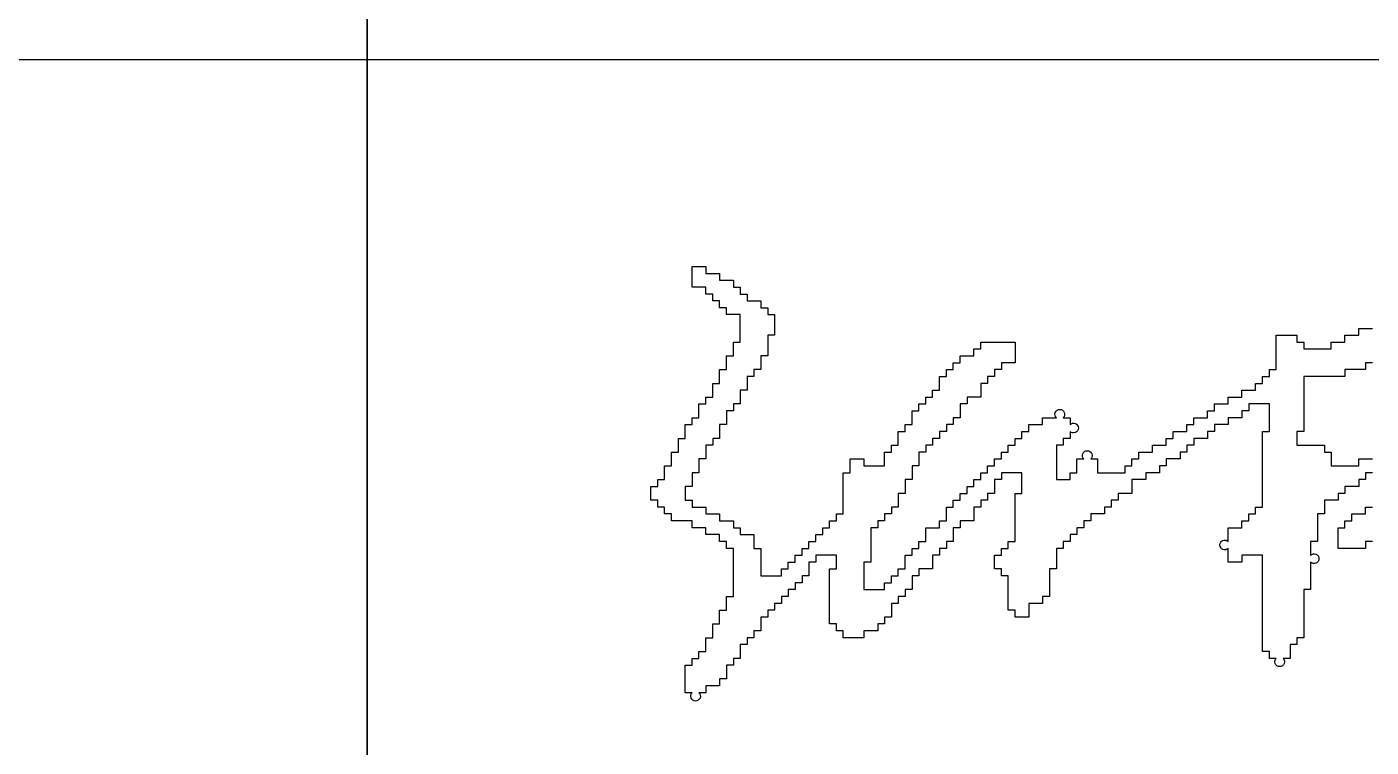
# Model space of a CAD drawing. Header units: millimetres. Extents: x 434053 to 1059003, y -2417481 to 936527.
# Drawn here: x 618898 to 619679, y -2406715 to -2406297 of the extents above; entities that cross this region are included whole.
import ezdxf

# ---------------------------------------------------------------- set-up
doc = ezdxf.new("R2010")
doc.units = ezdxf.units.MM
doc.header["$LTSCALE"] = 1000
doc.header["$MEASUREMENT"] = 0
for name, color, linetype in [('TITLIN', 7, 'Continuous'), ('图框层', 3, 'Continuous'), ('电子签名', 6, 'Continuous')]:
    doc.layers.add(name, color=color, linetype=linetype)

# ---------------------------------------------------------------- blocks, each defined once
blk = doc.blocks.new('asdfgafg21GZ_LABEL2')
at = {"layer": 'TITLIN'}
for p, q in [((-25.10380602312507, 204.1150701316684), (-25.10380602312507, 100.4933235939714)), ((-65.00000001266133, 188.115070128552), (0, 188.115070128552))]:
    blk.add_line(p, q, dxfattribs=at)
blk = doc.blocks.new('A$C6C634642')
at = {"linetype": 'Continuous'}
for points in [[(500000, 239999.9999999991), (495000, 239999.9999999991), (495000, 234999.9999999991), (490000, 234999.9999999991), (485000, 234999.9999999991), (480000, 234999.9999999991), (480000, 230000), (475000, 230000), (470000, 230000), (465000, 230000), (460000, 230000), (455000, 230000), (450000, 230000), (450000, 225000), (450000, 220000), (450000, 215000), (450000, 210000), (450000, 205000), (450000, 199999.9999999991), (450000, 194999.9999999991), (450000, 189999.9999999991), (445000, 189999.9999999991), (445000, 184999.9999999991), (445000, 179999.9999999991), (465000, 179999.9999999991), (465000, 174999.9999999991), (470000, 174999.9999999991), (470000, 169999.9999999991), (470000, 165000), (490000, 165000), (490000, 169999.9999999991), (500000, 169999.9999999991)], [(500000, 109999.9999999991), (495000, 109999.9999999991), (495000, 104999.9999999991), (490000, 104999.9999999991), (485000, 104999.9999999991), (480000, 104999.9999999991), (475000, 104999.9999999991), (475000, 109999.9999999991), (475000, 114999.9999999991), (475000, 119999.9999999991), (480000, 119999.9999999991), (480000, 124999.9999999991), (485000, 124999.9999999991), (485000, 129999.9999999991), (495000, 129999.9999999991), (495000, 134999.9999999991), (500000, 134999.9999999991)]]:
    blk.add_lwpolyline(points, dxfattribs=at)
blk.add_lwpolyline([(500000, 160000), (495000, 160000), (495000, 155000), (490000, 155000), (490000, 150000), (485000, 150000), (480000, 150000), (480000, 145000), (475000, 145000), (475000, 140000), (470000, 140000), (465000, 140000), (465000, 134999.9999999991), (465000, 129999.9999999991), (460000, 129999.9999999991), (460000, 124999.9999999991), (460000, 119999.9999999991), (460000, 114999.9999999991), (460000, 109999.9999999991), (455000, 109999.9999999991), (455000, 104999.9999999991), (455000, 99999.99999999907, -2.414214), (455000, 95000), (455000, 90000), (455000, 85000), (455000, 80000), (455000, 75000), (450000, 75000), (450000, 69999.99999999907), (450000, 64999.99999999907), (450000, 59999.99999999907), (450000, 54999.99999999907), (450000, 49999.99999999907), (450000, 44999.99999999907), (450000, 39999.99999999907), (445000, 39999.99999999907), (445000, 34999.99999999907), (440000, 34999.99999999907), (440000, 30000), (440000, 25000), (435000, 25000, -2.414213999999951), (430000, 25000), (425000, 25000), (425000, 30000), (420000, 30000), (420000, 34999.99999999907), (420000, 39999.99999999907), (420000, 44999.99999999907), (420000, 49999.99999999907), (420000, 54999.99999999907), (420000, 59999.99999999907), (420000, 64999.99999999907), (420000, 69999.99999999907), (420000, 75000), (420000, 80000), (420000, 85000), (420000, 90000), (420000, 95000), (420000, 99999.99999999907), (415000, 99999.99999999907), (410000, 99999.99999999907), (405000, 99999.99999999907), (405000, 95000), (400000, 95000), (395000, 95000), (395000, 99999.99999999907), (395000, 104999.9999999991, -2.414214), (395000, 109999.9999999991), (395000, 114999.9999999991), (395000, 119999.9999999991), (405000, 119999.9999999991), (405000, 124999.9999999991), (410000, 124999.9999999991), (410000, 129999.9999999991), (415000, 129999.9999999991), (415000, 134999.9999999991), (420000, 134999.9999999991), (420000, 140000), (420000, 145000), (420000, 150000), (420000, 155000), (420000, 160000), (420000, 165000), (420000, 169999.9999999991), (420000, 174999.9999999991), (420000, 179999.9999999991), (420000, 184999.9999999991), (420000, 189999.9999999991), (425000, 189999.9999999991), (425000, 194999.9999999991), (425000, 199999.9999999991), (425000, 205000), (425000, 210000), (420000, 210000), (415000, 210000), (410000, 210000), (410000, 205000), (405000, 205000), (405000, 199999.9999999991), (400000, 199999.9999999991), (395000, 199999.9999999991), (395000, 194999.9999999991), (390000, 194999.9999999991), (385000, 194999.9999999991), (385000, 189999.9999999991), (380000, 189999.9999999991), (380000, 184999.9999999991), (374999.9999999851, 184999.9999999991), (370000, 184999.9999999991), (370000, 179999.9999999991), (364999.9999999851, 179999.9999999991), (364999.9999999851, 174999.9999999991), (360000, 174999.9999999991), (360000, 169999.9999999991), (354999.9999999851, 169999.9999999991), (350000, 169999.9999999991), (350000, 165000), (344999.9999999851, 165000), (344999.9999999851, 160000), (340000, 160000), (334999.9999999851, 160000), (334999.9999999851, 155000), (330000, 155000), (324999.9999999851, 155000), (324999.9999999851, 150000), (324999.9999999851, 145000), (320000, 145000), (314999.9999999851, 145000), (314999.9999999851, 140000), (310000, 140000), (310000, 134999.9999999991), (304999.9999999851, 134999.9999999991), (304999.9999999851, 129999.9999999991), (300000, 129999.9999999991), (294999.9999999851, 129999.9999999991), (294999.9999999851, 124999.9999999991), (290000, 124999.9999999991), (290000, 119999.9999999991), (284999.9999999851, 119999.9999999991), (284999.9999999851, 114999.9999999991), (280000, 114999.9999999991), (280000, 109999.9999999991), (274999.9999999851, 109999.9999999991), (274999.9999999851, 104999.9999999991), (270000, 104999.9999999991), (270000, 99999.99999999907), (270000, 95000), (270000, 90000), (264999.9999999851, 90000), (264999.9999999851, 85000), (264999.9999999851, 80000), (264999.9999999851, 75000), (264999.9999999851, 69999.99999999907), (260000, 69999.99999999907), (260000, 64999.99999999907), (254999.9999999851, 64999.99999999907), (250000, 64999.99999999907), (250000, 59999.99999999907), (250000, 54999.99999999907), (244999.9999999851, 54999.99999999907), (240000, 54999.99999999907), (240000, 59999.99999999907), (234999.9999999851, 59999.99999999907), (234999.9999999851, 64999.99999999907), (234999.9999999851, 69999.99999999907), (234999.9999999851, 75000), (234999.9999999851, 80000), (234999.9999999851, 85000), (230000, 85000), (230000, 90000), (224999.9999999851, 90000), (224999.9999999851, 95000), (224999.9999999851, 99999.99999999907), (230000, 99999.99999999907), (230000, 104999.9999999991), (234999.9999999851, 104999.9999999991), (234999.9999999851, 109999.9999999991), (240000, 109999.9999999991), (240000, 114999.9999999991), (240000, 119999.9999999991), (240000, 124999.9999999991), (240000, 129999.9999999991), (240000, 134999.9999999991), (240000, 140000), (240000, 145000), (244999.9999999851, 145000), (244999.9999999851, 150000), (244999.9999999851, 155000), (244999.9999999851, 160000), (240000, 160000), (234999.9999999851, 160000), (230000, 160000), (230000, 155000), (224999.9999999851, 155000), (224999.9999999851, 150000), (224999.9999999851, 145000), (220000, 145000), (220000, 140000), (214999.9999999851, 140000), (214999.9999999851, 134999.9999999991), (210000, 134999.9999999991), (210000, 129999.9999999991), (210000, 124999.9999999991), (204999.9999999851, 124999.9999999991), (200000, 124999.9999999991), (200000, 119999.9999999991), (194999.9999999851, 119999.9999999991), (194999.9999999851, 114999.9999999991), (194999.9999999851, 109999.9999999991), (190000, 109999.9999999991), (190000, 104999.9999999991), (184999.9999999851, 104999.9999999991), (184999.9999999851, 99999.99999999907), (180000, 99999.99999999907), (180000, 95000), (180000, 90000), (174999.9999999851, 90000), (170000, 90000), (170000, 85000), (164999.9999999851, 85000), (164999.9999999851, 80000), (164999.9999999851, 75000), (160000, 75000), (160000, 69999.99999999907), (154999.9999999851, 69999.99999999907), (154999.9999999851, 64999.99999999907), (150000, 64999.99999999907), (150000, 59999.99999999907), (150000, 54999.99999999907), (144999.9999999851, 54999.99999999907), (144999.9999999851, 49999.99999999907), (140000, 49999.99999999907), (140000, 44999.99999999907), (134999.9999999851, 44999.99999999907), (130000, 44999.99999999907), (130000, 39999.99999999907), (124999.9999999851, 39999.99999999907), (120000, 39999.99999999907), (114999.9999999851, 39999.99999999907), (114999.9999999851, 44999.99999999907), (110000, 44999.99999999907), (110000, 49999.99999999907), (104999.9999999851, 49999.99999999907), (104999.9999999851, 54999.99999999907), (104999.9999999851, 59999.99999999907), (104999.9999999851, 64999.99999999907), (104999.9999999851, 69999.99999999907), (104999.9999999851, 75000), (104999.9999999851, 80000), (104999.9999999851, 85000), (104999.9999999851, 90000), (110000, 90000), (110000, 95000), (110000, 99999.99999999907), (104999.9999999851, 99999.99999999907), (100000, 99999.99999999907), (94999.9999999851, 99999.99999999907), (94999.9999999851, 95000), (90000, 95000), (90000, 90000), (90000, 85000), (84999.9999999851, 85000), (84999.9999999851, 80000), (80000, 80000), (80000, 75000), (74999.9999999851, 75000), (74999.9999999851, 69999.99999999907), (70000, 69999.99999999907), (70000, 64999.99999999907), (64999.9999999851, 64999.99999999907), (64999.9999999851, 59999.99999999907), (60000, 59999.99999999907), (60000, 54999.99999999907), (54999.9999999851, 54999.99999999907), (54999.9999999851, 49999.99999999907), (54999.9999999851, 44999.99999999907), (50000, 44999.99999999907), (50000, 39999.99999999907), (44999.9999999851, 39999.99999999907), (44999.9999999851, 34999.99999999907), (40000, 34999.99999999907), (40000, 30000), (40000, 25000), (34999.9999999851, 25000), (34999.9999999851, 20000), (30000, 20000), (30000, 15000), (30000, 10000), (24999.9999999851, 10000), (24999.9999999851, 5000), (20000, 5000), (14999.9999999851, 5000), (14999.9999999851, -9.313225746154785e-10), (10000, -9.313225746154785e-10, -2.414214), (4999.999999985099, -9.313225746154785e-10), (0, -9.313225746154785e-10), (0, 5000), (0, 10000), (0, 15000), (0, 20000), (4999.999999985099, 20000), (4999.999999985099, 25000), (10000, 25000), (10000, 30000), (14999.9999999851, 30000), (14999.9999999851, 34999.99999999907), (14999.9999999851, 39999.99999999907), (20000, 39999.99999999907), (20000, 44999.99999999907), (20000, 49999.99999999907), (24999.9999999851, 49999.99999999907), (24999.9999999851, 54999.99999999907), (24999.9999999851, 59999.99999999907), (30000, 59999.99999999907), (30000, 64999.99999999907), (30000, 69999.99999999907), (34999.9999999851, 69999.99999999907), (34999.9999999851, 75000), (34999.9999999851, 80000), (34999.9999999851, 85000), (34999.9999999851, 90000), (34999.9999999851, 95000), (34999.9999999851, 99999.99999999907), (34999.9999999851, 104999.9999999991), (30000, 104999.9999999991), (30000, 109999.9999999991), (24999.9999999851, 109999.9999999991), (24999.9999999851, 114999.9999999991), (20000, 114999.9999999991), (14999.9999999851, 114999.9999999991), (14999.9999999851, 119999.9999999991), (10000, 119999.9999999991), (4999.999999985099, 119999.9999999991), (4999.999999985099, 124999.9999999991), (0, 124999.9999999991), (-5000, 124999.9999999991), (-10000, 124999.9999999991), (-10000, 129999.9999999991), (-15000, 129999.9999999991), (-15000, 134999.9999999991), (-20000, 134999.9999999991), (-20000, 140000), (-25000, 140000), (-25000, 145000), (-25000, 150000), (-20000, 150000), (-20000, 155000), (-15000, 155000), (-15000, 160000), (-15000, 165000), (-10000, 165000), (-10000, 169999.9999999991), (-10000, 174999.9999999991), (-5000, 174999.9999999991), (-5000, 179999.9999999991), (-5000, 184999.9999999991), (0, 184999.9999999991), (0, 189999.9999999991), (0, 194999.9999999991), (4999.999999985099, 194999.9999999991), (4999.999999985099, 199999.9999999991), (10000, 199999.9999999991), (10000, 205000), (10000, 210000), (14999.9999999851, 210000), (14999.9999999851, 215000), (20000, 215000), (20000, 220000), (20000, 225000), (24999.9999999851, 225000), (24999.9999999851, 230000), (24999.9999999851, 234999.9999999991), (30000, 234999.9999999991), (30000, 239999.9999999991), (30000, 244999.9999999991), (34999.9999999851, 244999.9999999991), (34999.9999999851, 249999.9999999991), (34999.9999999851, 254999.9999999991), (40000, 254999.9999999991), (40000, 259999.9999999991), (40000, 264999.9999999991), (40000, 269999.9999999991), (40000, 275000), (34999.9999999851, 275000), (30000, 275000), (30000, 280000), (24999.9999999851, 280000), (24999.9999999851, 285000), (20000, 285000), (20000, 290000), (14999.9999999851, 290000), (14999.9999999851, 295000), (10000, 295000), (4999.999999985099, 295000), (4999.999999985099, 300000), (4999.999999985099, 304999.9999999991), (4999.999999985099, 309999.9999999991), (10000, 309999.9999999991), (14999.9999999851, 309999.9999999991), (14999.9999999851, 304999.9999999991), (24999.9999999851, 304999.9999999991), (24999.9999999851, 300000), (34999.9999999851, 300000), (34999.9999999851, 295000), (40000, 295000), (40000, 290000), (44999.9999999851, 290000), (44999.9999999851, 285000), (54999.9999999851, 285000), (54999.9999999851, 280000), (60000, 280000), (60000, 275000), (64999.9999999851, 275000), (64999.9999999851, 269999.9999999991), (64999.9999999851, 264999.9999999991), (64999.9999999851, 259999.9999999991), (60000, 259999.9999999991), (60000, 254999.9999999991), (60000, 249999.9999999991), (60000, 244999.9999999991), (54999.9999999851, 244999.9999999991), (54999.9999999851, 239999.9999999991), (54999.9999999851, 234999.9999999991), (50000, 234999.9999999991), (50000, 230000), (44999.9999999851, 230000), (44999.9999999851, 225000), (44999.9999999851, 220000), (40000, 220000), (40000, 215000), (40000, 210000), (34999.9999999851, 210000), (34999.9999999851, 205000), (30000, 205000), (30000, 199999.9999999991), (30000, 194999.9999999991), (24999.9999999851, 194999.9999999991), (24999.9999999851, 189999.9999999991), (24999.9999999851, 184999.9999999991), (20000, 184999.9999999991), (20000, 179999.9999999991), (14999.9999999851, 179999.9999999991), (14999.9999999851, 174999.9999999991), (14999.9999999851, 169999.9999999991), (10000, 169999.9999999991), (10000, 165000), (10000, 160000), (4999.999999985099, 160000), (4999.999999985099, 155000), (4999.999999985099, 150000), (0, 150000), (0, 145000), (0, 140000), (4999.999999985099, 140000), (4999.999999985099, 134999.9999999991), (14999.9999999851, 134999.9999999991), (14999.9999999851, 129999.9999999991), (24999.9999999851, 129999.9999999991), (24999.9999999851, 124999.9999999991), (34999.9999999851, 124999.9999999991), (34999.9999999851, 119999.9999999991), (40000, 119999.9999999991), (40000, 114999.9999999991), (50000, 114999.9999999991), (50000, 109999.9999999991), (50000, 104999.9999999991), (54999.9999999851, 104999.9999999991), (54999.9999999851, 99999.99999999907), (54999.9999999851, 95000), (54999.9999999851, 90000), (54999.9999999851, 85000), (70000, 85000), (70000, 90000), (74999.9999999851, 90000), (74999.9999999851, 95000), (80000, 95000), (80000, 99999.99999999907), (84999.9999999851, 99999.99999999907), (84999.9999999851, 104999.9999999991), (90000, 104999.9999999991), (90000, 109999.9999999991), (94999.9999999851, 109999.9999999991), (94999.9999999851, 114999.9999999991), (100000, 114999.9999999991), (100000, 119999.9999999991), (104999.9999999851, 119999.9999999991), (104999.9999999851, 124999.9999999991), (110000, 124999.9999999991), (110000, 129999.9999999991), (114999.9999999851, 129999.9999999991), (114999.9999999851, 134999.9999999991), (114999.9999999851, 140000), (114999.9999999851, 145000), (114999.9999999851, 150000), (114999.9999999851, 155000), (114999.9999999851, 160000), (120000, 160000), (120000, 165000), (120000, 169999.9999999991), (124999.9999999851, 169999.9999999991), (130000, 169999.9999999991), (130000, 165000), (144999.9999999851, 165000), (144999.9999999851, 169999.9999999991), (144999.9999999851, 174999.9999999991), (150000, 174999.9999999991), (150000, 179999.9999999991), (154999.9999999851, 179999.9999999991), (154999.9999999851, 184999.9999999991), (154999.9999999851, 189999.9999999991), (160000, 189999.9999999991), (160000, 194999.9999999991), (164999.9999999851, 194999.9999999991), (164999.9999999851, 199999.9999999991), (164999.9999999851, 205000), (170000, 205000), (170000, 210000), (174999.9999999851, 210000), (174999.9999999851, 215000), (180000, 215000), (180000, 220000), (184999.9999999851, 220000), (184999.9999999851, 225000), (184999.9999999851, 230000), (190000, 230000), (190000, 234999.9999999991), (194999.9999999851, 234999.9999999991), (194999.9999999851, 239999.9999999991), (200000, 239999.9999999991), (200000, 244999.9999999991), (210000, 244999.9999999991), (210000, 249999.9999999991), (214999.9999999851, 249999.9999999991), (214999.9999999851, 254999.9999999991), (224999.9999999851, 254999.9999999991), (240000, 254999.9999999991), (240000, 249999.9999999991), (240000, 244999.9999999991), (240000, 239999.9999999991), (234999.9999999851, 239999.9999999991), (230000, 239999.9999999991), (230000, 234999.9999999991), (224999.9999999851, 234999.9999999991), (224999.9999999851, 230000), (220000, 230000), (220000, 225000), (214999.9999999851, 225000), (214999.9999999851, 220000), (214999.9999999851, 215000), (210000, 215000), (204999.9999999851, 215000), (204999.9999999851, 210000), (200000, 210000), (200000, 205000), (200000, 199999.9999999991), (194999.9999999851, 199999.9999999991), (194999.9999999851, 194999.9999999991), (190000, 194999.9999999991), (190000, 189999.9999999991), (184999.9999999851, 189999.9999999991), (184999.9999999851, 184999.9999999991), (180000, 184999.9999999991), (180000, 179999.9999999991), (174999.9999999851, 179999.9999999991), (174999.9999999851, 174999.9999999991), (170000, 174999.9999999991), (170000, 169999.9999999991), (170000, 165000), (164999.9999999851, 165000), (164999.9999999851, 160000), (164999.9999999851, 155000), (160000, 155000), (160000, 150000), (160000, 145000), (154999.9999999851, 145000), (154999.9999999851, 140000), (154999.9999999851, 134999.9999999991), (150000, 134999.9999999991), (150000, 129999.9999999991), (144999.9999999851, 129999.9999999991), (144999.9999999851, 124999.9999999991), (140000, 124999.9999999991), (140000, 119999.9999999991), (134999.9999999851, 119999.9999999991), (134999.9999999851, 114999.9999999991), (134999.9999999851, 109999.9999999991), (134999.9999999851, 104999.9999999991), (134999.9999999851, 99999.99999999907), (134999.9999999851, 95000), (130000, 95000), (130000, 90000), (130000, 85000), (130000, 80000), (130000, 75000), (144999.9999999851, 75000), (144999.9999999851, 80000), (150000, 80000), (150000, 85000), (154999.9999999851, 85000), (154999.9999999851, 90000), (160000, 90000), (160000, 95000), (160000, 99999.99999999907), (164999.9999999851, 99999.99999999907), (164999.9999999851, 104999.9999999991), (170000, 104999.9999999991), (170000, 109999.9999999991), (174999.9999999851, 109999.9999999991), (174999.9999999851, 114999.9999999991), (174999.9999999851, 119999.9999999991), (184999.9999999851, 119999.9999999991), (184999.9999999851, 124999.9999999991), (190000, 124999.9999999991), (190000, 129999.9999999991), (190000, 134999.9999999991), (194999.9999999851, 134999.9999999991), (194999.9999999851, 140000), (200000, 140000), (200000, 145000), (204999.9999999851, 145000), (204999.9999999851, 150000), (210000, 150000), (210000, 155000), (214999.9999999851, 155000), (214999.9999999851, 160000), (220000, 160000), (220000, 165000), (224999.9999999851, 165000), (224999.9999999851, 169999.9999999991), (230000, 169999.9999999991), (230000, 174999.9999999991), (234999.9999999851, 174999.9999999991), (234999.9999999851, 179999.9999999991), (240000, 179999.9999999991), (240000, 184999.9999999991), (244999.9999999851, 184999.9999999991), (244999.9999999851, 189999.9999999991), (250000, 189999.9999999991), (250000, 194999.9999999991), (260000, 194999.9999999991), (260000, 199999.9999999991), (270000, 199999.9999999991, -2.414214), (274999.9999999851, 199999.9999999991), (280000, 199999.9999999991), (280000, 194999.9999999991, -2.414214), (280000, 189999.9999999991), (280000, 184999.9999999991), (274999.9999999851, 184999.9999999991), (274999.9999999851, 179999.9999999991), (270000, 179999.9999999991), (270000, 174999.9999999991), (270000, 169999.9999999991), (270000, 165000), (270000, 160000), (270000, 155000), (280000, 155000), (280000, 160000), (284999.9999999851, 160000), (284999.9999999851, 165000), (284999.9999999851, 169999.9999999991), (290000, 169999.9999999991, -2.414214), (294999.9999999851, 169999.9999999991), (300000, 169999.9999999991), (300000, 165000), (300000, 160000), (320000, 160000), (320000, 165000), (324999.9999999851, 165000), (324999.9999999851, 169999.9999999991), (330000, 169999.9999999991), (330000, 174999.9999999991), (340000, 174999.9999999991), (340000, 179999.9999999991), (350000, 179999.9999999991), (350000, 184999.9999999991), (354999.9999999851, 184999.9999999991), (354999.9999999851, 189999.9999999991), (364999.9999999851, 189999.9999999991), (364999.9999999851, 194999.9999999991), (370000, 194999.9999999991), (370000, 199999.9999999991), (380000, 199999.9999999991), (380000, 205000), (385000, 205000), (385000, 210000), (395000, 210000), (395000, 215000), (405000, 215000), (405000, 220000), (415000, 220000), (415000, 225000), (420000, 225000), (420000, 230000), (425000, 230000), (425000, 234999.9999999991), (430000, 234999.9999999991), (430000, 239999.9999999991), (430000, 244999.9999999991), (430000, 249999.9999999991), (430000, 254999.9999999991), (430000, 259999.9999999991), (440000, 259999.9999999991), (445000, 259999.9999999991), (445000, 254999.9999999991), (450000, 254999.9999999991), (450000, 249999.9999999991), (470000, 249999.9999999991), (470000, 254999.9999999991), (480000, 254999.9999999991), (480000, 259999.9999999991), (490000, 259999.9999999991), (490000, 264999.9999999991), (500000, 264999.9999999991)], format="xyb", dxfattribs=at)
blk = doc.blocks.new('A$C62AF6C70')
at = {"layer": '电子签名'}
blk.add_lwpolyline([(6.362795829772949e-06, 0.0003390489146113396), (6.362795829772949e-06, 10382.17499282234), (2510.380608692765, 10382.17499282234), (2510.380608692765, 0.0003390489146113396)], close=True, dxfattribs=at)
at = {"layer": '电子签名', "xscale": 0.001595915279045558, "yscale": 0.001595915279045558, "zscale": 0.001595915279045558}
blk.add_blockref('A$C6C634642', (369.1987808384001, 8047.238051651977), dxfattribs=at)
blk = doc.blocks.new('asdgdfgsghfdjfh')
at = {"xscale": 0.01000000000265255, "yscale": 0.01000000000265255, "zscale": 0.01000000000265255}
blk.add_blockref('A$C62AF6C70', (-25.1038060935789, 100.2933200999978), dxfattribs=at)

msp = doc.modelspace()

# ---------------------------------------------------------------- block references
at = {"layer": '图框层'}
for name, p, xscale, yscale, zscale in [('asdfgafg21GZ_LABEL2', (620350.9396696095, -2415721.270228445), 50.00000001002963, 50.00000001002963, 50.00000001002963), ('asdgdfgsghfdjfh', (620350.9396696987, -2415721.270222604), 50, 50, 50)]:
    msp.add_blockref(name, p, dxfattribs=dict(at, xscale=xscale, yscale=yscale, zscale=zscale))

doc.saveas('drawing.dxf')
